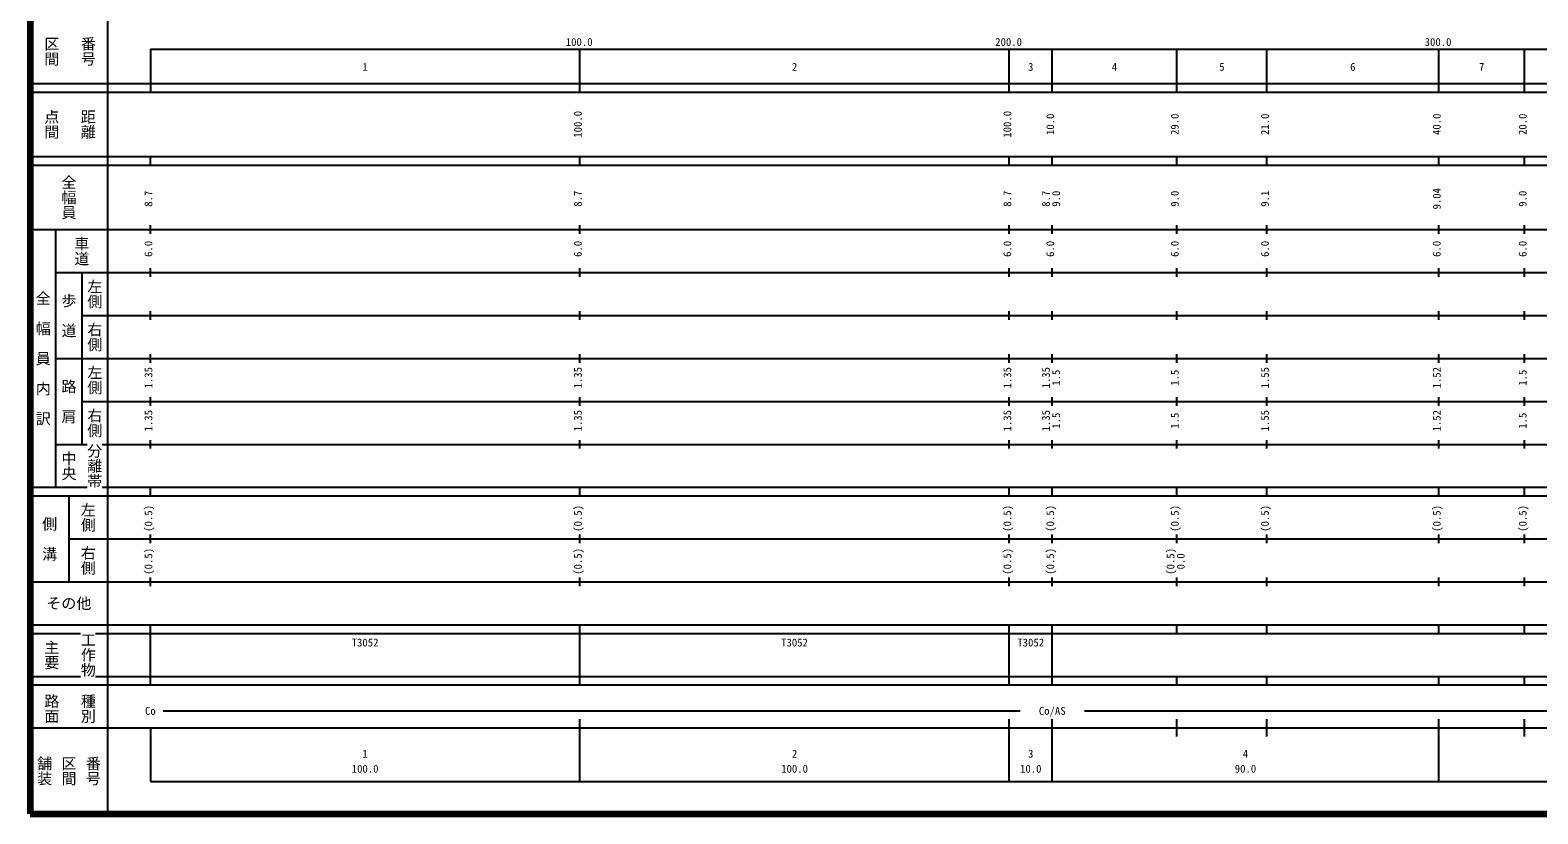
# Model space of a CAD drawing. Units: millimetres on the paper, enlarged 1000 times. Extents: x 65024 to 705024, y 2827 to 362827.
# Drawn here: x 65024 to 416105, y 2827 to 185235 of the extents above; entities that cross this region are included whole.
import ezdxf
from ezdxf.enums import TextEntityAlignment as Align

# ---------------------------------------------------------------- set-up
doc = ezdxf.new("R2010")
doc.units = ezdxf.units.MM
doc.header["$LTSCALE"] = 1000
doc.layers.add('M-TTL', color=2, linetype='Continuous', lineweight=140)
doc.layers.add('M-TTL-BAND', color=7, linetype='Continuous', lineweight=25)
doc.styles.add('@ＭＳ ゴシック', font='')
doc.styles.add('ＭＳ ゴシック', font='')
doc.styles.get('@ＭＳ ゴシック').set_extended_font_data('@MS Gothic')
doc.styles.get('ＭＳ ゴシック').set_extended_font_data('MS Gothic')

msp = doc.modelspace()

# ---------------------------------------------------------------- linework, layer by layer
at = {"layer": 'M-TTL'}
for p, q in [((65024, 362827), (65024, 2827)), ((65024, 2827), (705024, 2827))]:
    msp.add_line(p, q, dxfattribs=at)
at = {"layer": 'M-TTL-BAND'}
for p, q in [((83024, 352827), (83024, 2827)), ((93024, 180826), (604024, 180826)), ((93024, 180826), (93024, 170826)), ((193024, 170827), (193024, 180827)), ((293024, 170827), (293024, 180827)), ((303024, 170827), (303024, 180827)), ((332024, 170827), (332024, 180827)), ((353024, 170827), (353024, 180827)), ((393024, 170827), (393024, 180827)), ((413024, 170827), (413024, 180827)), ((65024, 172826), (604024, 172826)), ((65024, 170826), (604024, 170826)), ((65024, 155826), (604024, 155826)), ((93024, 153826), (93024, 155826)), ((193024, 153827), (193024, 155827)), ((293024, 153827), (293024, 155827)), ((303024, 153827), (303024, 155827)), ((332024, 153827), (332024, 155827)), ((353024, 153827), (353024, 155827)), ((393024, 153827), (393024, 155827)), ((413024, 153827), (413024, 155827)), ((65024, 153826), (604024, 153826)), ((65024, 138826), (604024, 138826)), ((71024, 78826), (71024, 138826)), ((93024, 137826), (93024, 139826)), ((193024, 137827), (193024, 139827)), ((293024, 137827), (293024, 139827)), ((303024, 137827), (303024, 139827)), ((332024, 137827), (332024, 139827)), ((353024, 137827), (353024, 139827)), ((393024, 137827), (393024, 139827)), ((413024, 137827), (413024, 139827)), ((71024, 128826), (604024, 128826)), ((77024, 128826), (77024, 88826)), ((93024, 127826), (93024, 129826)), ((193024, 127827), (193024, 129827)), ((293024, 127827), (293024, 129827)), ((303024, 127827), (303024, 129827)), ((332024, 127827), (332024, 129827)), ((353024, 127827), (353024, 129827)), ((393024, 127827), (393024, 129827)), ((413024, 127827), (413024, 129827)), ((93024, 117826), (93024, 119826)), ((193024, 117827), (193024, 119827)), ((293024, 117827), (293024, 119827)), ((303024, 117827), (303024, 119827)), ((332024, 117827), (332024, 119827)), ((353024, 117827), (353024, 119827)), ((393024, 117827), (393024, 119827)), ((413024, 117827), (413024, 119827)), ((77024, 118826), (604024, 118826)), ((93024, 107826), (93024, 109826)), ((193024, 107827), (193024, 109827)), ((293024, 107827), (293024, 109827)), ((303024, 107827), (303024, 109827)), ((332024, 107827), (332024, 109827)), ((353024, 107827), (353024, 109827)), ((393024, 107827), (393024, 109827)), ((413024, 107827), (413024, 109827)), ((71024, 108826), (604024, 108826)), ((77024, 98826), (604024, 98826)), ((93024, 97826), (93024, 99826)), ((193024, 97827), (193024, 99827)), ((293024, 97827), (293024, 99827)), ((303024, 97827), (303024, 99827)), ((332024, 97827), (332024, 99827)), ((353024, 97827), (353024, 99827)), ((393024, 97827), (393024, 99827)), ((413024, 97827), (413024, 99827)), ((71024, 88826), (78274, 88826)), ((81774, 88826), (604024, 88826)), ((93024, 87826), (93024, 89826)), ((193024, 87827), (193024, 89827)), ((293024, 87827), (293024, 89827)), ((303024, 87827), (303024, 89827)), ((332024, 87827), (332024, 89827)), ((353024, 87827), (353024, 89827)), ((393024, 87827), (393024, 89827)), ((413024, 87827), (413024, 89827)), ((65024, 78826), (78274, 78826)), ((81774, 78826), (604024, 78826)), ((93024, 76826), (93024, 78826)), ((193024, 76827), (193024, 78827)), ((293024, 76827), (293024, 78827)), ((303024, 76827), (303024, 78827)), ((332024, 76827), (332024, 78827)), ((353024, 76827), (353024, 78827)), ((393024, 76827), (393024, 78827)), ((413024, 76827), (413024, 78827)), ((65024, 76826), (604024, 76826)), ((74024, 76826), (74024, 56826)), ((74024, 66826), (604024, 66826)), ((93024, 65826), (93024, 67826)), ((193024, 65827), (193024, 67827)), ((293024, 65827), (293024, 67827)), ((303024, 65827), (303024, 67827)), ((332024, 65827), (332024, 67827)), ((353024, 65827), (353024, 67827)), ((393024, 65827), (393024, 67827)), ((413024, 65827), (413024, 67827)), ((65024, 56826), (604024, 56826)), ((93024, 55826), (93024, 57826)), ((193024, 55827), (193024, 57827)), ((293024, 55827), (293024, 57827)), ((303024, 55827), (303024, 57827)), ((332024, 55827), (332024, 57827)), ((353024, 55827), (353024, 57827)), ((393024, 55827), (393024, 57827)), ((413024, 55827), (413024, 57827)), ((65024, 46826), (604024, 46826)), ((93024, 44826), (93024, 46826)), ((193024, 44827), (193024, 46827)), ((293024, 44827), (293024, 46827)), ((303024, 44827), (303024, 46827)), ((332024, 44827), (332024, 46827)), ((353024, 44827), (353024, 46827)), ((393024, 44827), (393024, 46827)), ((413024, 44827), (413024, 46827)), ((65024, 44826), (76774, 44826)), ((80274, 44826), (604024, 44826)), ((93024, 34827), (93024, 44827)), ((193024, 34827), (193024, 44827)), ((193024, 34827), (193024, 44827)), ((293024, 34827), (293024, 44827)), ((293024, 34827), (293024, 44827)), ((303024, 34827), (303024, 44827)), ((65024, 34826), (76774, 34826)), ((65024, 32826), (604024, 32826)), ((80274, 34826), (604024, 34826)), ((93024, 32826), (93024, 34826)), ((193024, 32827), (193024, 34827)), ((293024, 32827), (293024, 34827)), ((303024, 32827), (303024, 34827)), ((332024, 32827), (332024, 34827)), ((353024, 32827), (353024, 34827)), ((393024, 32827), (393024, 34827)), ((413024, 32827), (413024, 34827)), ((96024, 26827), (295524, 26827)), ((193024, 10327), (193024, 24827)), ((293024, 10327), (293024, 24827)), ((303024, 10327), (303024, 24827)), ((310524, 26827), (590024, 26827)), ((332024, 20827), (332024, 24827)), ((353024, 20827), (353024, 24827)), ((393024, 10327), (393024, 24827)), ((413024, 20827), (413024, 24827)), ((65024, 22826), (604024, 22826)), ((93024, 22826), (93024, 10327)), ((93024, 10327), (604024, 10327))]:
    msp.add_line(p, q, dxfattribs=at)

# ---------------------------------------------------------------- texts
at = {"layer": 'M-TTL-BAND', "style": '@ＭＳ ゴシック'}
for s, p in [('区間', (70024, 180326)), ('番号', (78524, 180326)), ('点間', (70024, 163326)), ('距離', (78524, 163326)), ('全幅員', (74024, 146326)), ('車道', (77024, 133826)), ('左側', (80024, 123826)), ('全\u3000幅\u3000員\u3000内\u3000訳', (68024, 108826)), ('歩\u3000道', (74024, 118826)), ('右側', (80024, 113826)), ('左側', (80024, 103826)), ('路\u3000肩', (74024, 98826)), ('右側', (80024, 93826)), ('分離帯', (80024, 83826)), ('中央', (74024, 83826)), ('左側', (78524, 71826)), ('側\u3000溝', (69524, 66826)), ('右側', (78524, 61826)), ('主要', (70024, 39826)), ('工作物', (78524, 39826)), ('路面', (70024, 27326)), ('種別', (78524, 27326)), ('舗装', (68357, 12826)), ('区間', (74024, 12826)), ('番号', (79691, 12826))]:
    msp.add_text(s, height=2566, rotation=270, dxfattribs=at).set_placement(p, align=Align.MIDDLE_CENTER)
at = {"layer": 'M-TTL-BAND', "style": 'ＭＳ ゴシック'}
for s, p in [('100.0', (192868, 181021)), ('200.0', (292868, 181021)), ('300.0', (392868, 181021)), ('1', (143024, 175232)), ('2', (243024, 175232)), ('3', (298024, 175232)), ('4', (317524, 175232)), ('5', (342524, 175232)), ('6', (373024, 175232)), ('7', (403024, 175232)), ('Co', (93024, 25327)), ('Co/AS', (303024, 25327)), ('1', (143024, 15350)), ('2', (243024, 15350)), ('3', (298024, 15350)), ('4', (348024, 15350)), ('100.0', (143024, 11860)), ('100.0', (243024, 11860)), ('10.0', (298024, 11860)), ('90.0', (348024, 11860))]:
    msp.add_text(s, height=1833, dxfattribs=at).set_placement(p, align=Align.BOTTOM_CENTER)
for s, p in [('100.0', (194024, 163327)), ('100.0', (294024, 163327)), ('10.0', (304024, 163327)), ('29.0', (333024, 163327)), ('21.0', (354024, 163327)), ('40.0', (394024, 163327)), ('20.0', (414024, 163327)), ('8.7', (94024, 146001)), ('8.7', (194024, 146001)), ('8.7', (294024, 146001)), ('8.7', (303024, 146001)), ('9.0', (305394, 146001)), ('9.0', (333024, 146001)), ('9.1', (354024, 146001)), ('9.04', (394024, 146001)), ('9.0', (414024, 146001)), ('6.0', (94024, 134327)), ('6.0', (194024, 134327)), ('6.0', (294024, 134327)), ('6.0', (304024, 134327)), ('6.0', (333024, 134327)), ('6.0', (354024, 134327)), ('6.0', (394024, 134327)), ('6.0', (414024, 134327)), ('1.35', (94024, 104327)), ('1.35', (194024, 104327)), ('1.35', (294024, 104327)), ('1.35', (303024, 104327)), ('1.5', (305394, 104327)), ('1.5', (333024, 104327)), ('1.55', (354024, 104327)), ('1.52', (394024, 104327)), ('1.5', (414024, 104327)), ('1.35', (94024, 94327)), ('1.35', (194024, 94327)), ('1.35', (294024, 94327)), ('1.35', (303024, 94327)), ('1.5', (305394, 94327)), ('1.5', (333024, 94327)), ('1.55', (354024, 94327)), ('1.52', (394024, 94327)), ('1.5', (414024, 94327)), ('(0.5)', (94024, 71591)), ('(0.5)', (194024, 71591)), ('(0.5)', (294024, 71591)), ('(0.5)', (304024, 71591)), ('(0.5)', (333024, 71591)), ('(0.5)', (354024, 71591)), ('(0.5)', (394024, 71591)), ('(0.5)', (414024, 71591)), ('(0.5)', (94024, 61591)), ('(0.5)', (194024, 61591)), ('(0.5)', (294024, 61591)), ('(0.5)', (304024, 61591)), ('(0.5)', (332024, 61591)), ('0.0', (334394, 61591))]:
    msp.add_text(s, height=1833, rotation=90, dxfattribs=at).set_placement(p, align=Align.BOTTOM_CENTER)
msp.add_text('その他', height=2566, dxfattribs=at).set_placement((74024, 51826), align=Align.MIDDLE_CENTER)
for p in [(139899, 41232), (239899, 41232), (294899, 41232)]:
    msp.add_text('T3052', height=1833, dxfattribs=at).set_placement(p, align=Align.BOTTOM_LEFT)

doc.saveas('drawing.dxf')
